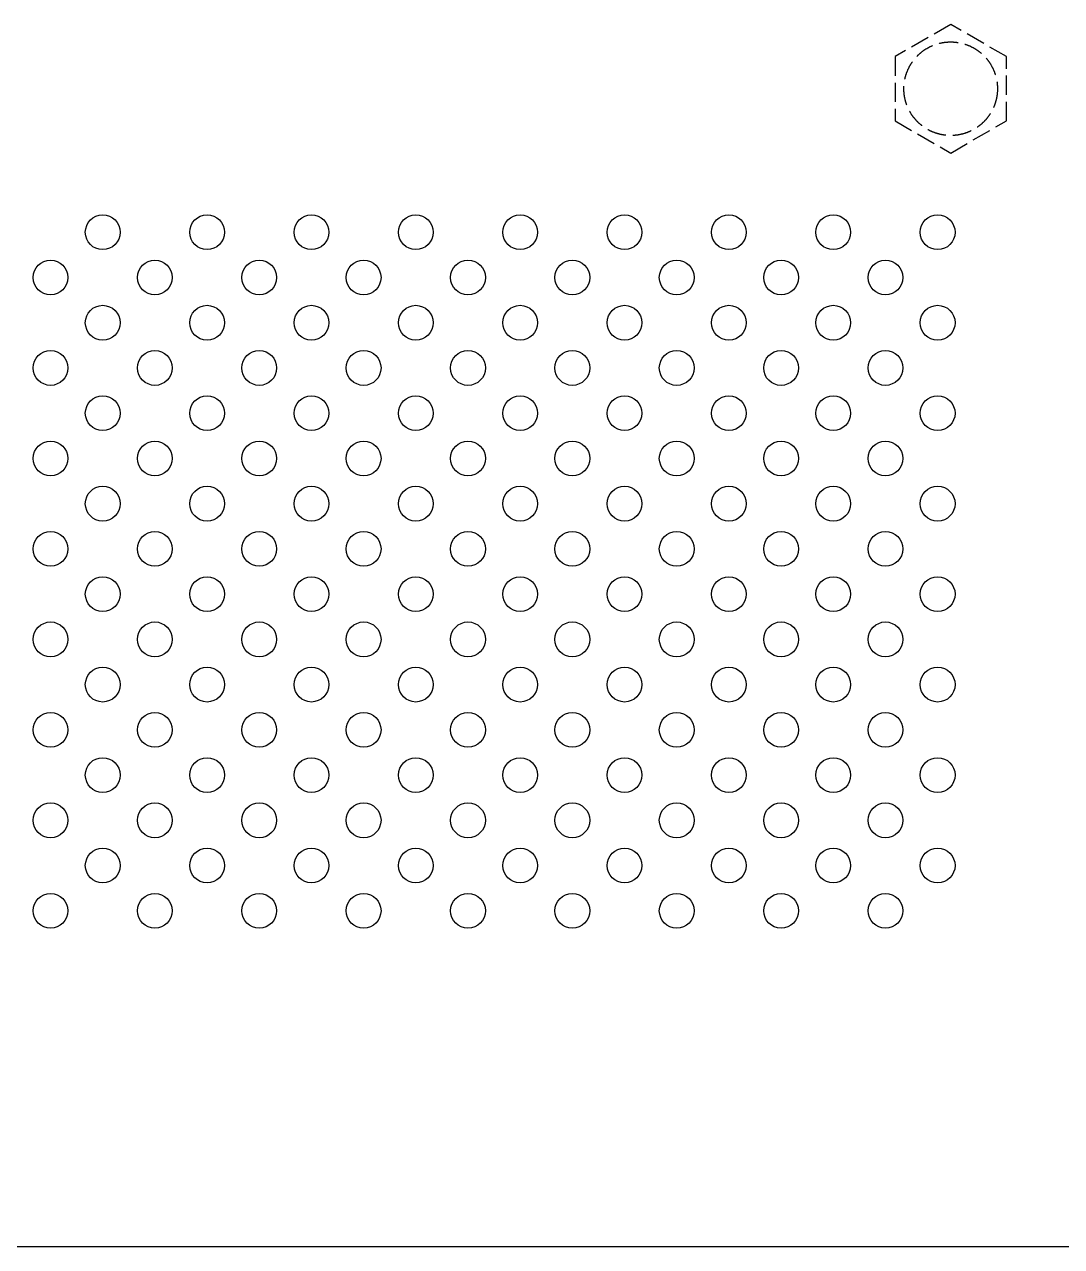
# Model space of a CAD drawing. Extents: x 24 to 486, y -395 to -55.
# Drawn here: x 196.5 to 256.1, y -394.8 to -324.6 of the extents above; entities that cross this region are included whole.
import ezdxf

# ---------------------------------------------------------------- set-up
doc = ezdxf.new("R2010")
doc.units = 0
doc.layers.add('BLACK', color=7, linetype='CONTINUOUS')

msp = doc.modelspace()

# ---------------------------------------------------------------- linework, layer by layer
at = {"layer": 'BLACK', "linetype": 'CONTINUOUS'}
for p, q in [((249.75, -324.554958), (248.797372, -325.104958)), ((250.351924, -324.902479), (249.75, -324.554958)), ((251.650962, -325.652479), (250.698334, -325.102479)), ((248.450962, -325.304958), (247.498334, -325.854958)), ((248.370397, -325.940715), (248.390601, -325.928764)), ((248.390601, -325.928764), (248.41091, -325.91699)), ((248.41091, -325.91699), (248.43132, -325.905393)), ((248.43132, -325.905393), (248.45183, -325.893975)), ((248.45183, -325.893975), (248.472439, -325.882736)), ((248.472439, -325.882736), (248.493146, -325.871677)), ((248.493146, -325.871677), (248.513949, -325.8608)), ((248.513949, -325.8608), (248.534845, -325.850105)), ((248.534845, -325.850105), (248.555834, -325.839592)), ((248.555834, -325.839592), (248.576914, -325.829263)), ((248.576914, -325.829263), (248.598083, -325.819118)), ((248.598083, -325.819118), (248.61934, -325.809158)), ((248.61934, -325.809158), (248.640684, -325.799384)), ((248.640684, -325.799384), (248.662111, -325.789797)), ((248.662111, -325.789797), (248.683622, -325.780397)), ((248.683622, -325.780397), (248.702164, -325.772473)), ((249.080777, -325.644575), (249.103538, -325.638834)), ((249.103538, -325.638834), (249.126349, -325.633292)), ((249.126349, -325.633292), (249.149208, -325.627949)), ((249.149208, -325.627949), (249.172112, -325.622806)), ((249.172112, -325.622806), (249.195061, -325.617864)), ((249.195061, -325.617864), (249.218051, -325.613121)), ((249.218051, -325.613121), (249.241082, -325.608579)), ((249.241082, -325.608579), (249.264152, -325.604239)), ((249.264152, -325.604239), (249.287259, -325.6001)), ((249.287259, -325.6001), (249.310401, -325.596163)), ((249.310401, -325.596163), (249.333577, -325.592428)), ((249.333577, -325.592428), (249.356784, -325.588895)), ((249.356784, -325.588895), (249.380021, -325.585565)), ((249.380021, -325.585565), (249.403286, -325.582438)), ((249.403286, -325.582438), (249.426578, -325.579513)), ((249.426578, -325.579513), (249.449895, -325.576793)), ((249.449895, -325.576793), (249.473234, -325.574276)), ((249.473234, -325.574276), (249.496594, -325.571962)), ((249.496594, -325.571962), (249.519974, -325.569853)), ((249.519974, -325.569853), (249.543371, -325.567948)), ((249.543371, -325.567948), (249.566784, -325.566247)), ((249.566784, -325.566247), (249.590211, -325.56475)), ((249.590211, -325.56475), (249.61365, -325.563458)), ((249.61365, -325.563458), (249.637099, -325.56237)), ((249.637099, -325.56237), (249.660557, -325.561487)), ((249.660557, -325.561487), (249.684022, -325.560809)), ((249.684022, -325.560809), (249.707492, -325.560336)), ((249.707492, -325.560336), (249.730965, -325.560067)), ((249.730965, -325.560067), (249.754439, -325.560004)), ((249.754439, -325.560004), (249.777913, -325.560145)), ((249.777913, -325.560145), (249.801386, -325.560491)), ((249.801386, -325.560491), (249.824854, -325.561042)), ((249.824854, -325.561042), (249.848316, -325.561797)), ((249.848316, -325.561797), (249.871771, -325.562758)), ((249.871771, -325.562758), (249.895217, -325.563923)), ((249.895217, -325.563923), (249.918651, -325.565292)), ((249.918651, -325.565292), (249.942073, -325.566866)), ((249.942073, -325.566866), (249.96548, -325.568644)), ((249.96548, -325.568644), (249.988871, -325.570627)), ((249.988871, -325.570627), (250.012244, -325.572813)), ((250.012244, -325.572813), (250.035596, -325.575204)), ((250.035596, -325.575204), (250.058927, -325.577798)), ((250.058927, -325.577798), (250.082234, -325.580596)), ((250.082234, -325.580596), (250.105516, -325.583596)), ((250.105516, -325.583596), (250.128771, -325.5868)), ((250.128771, -325.5868), (250.151997, -325.590207)), ((250.151997, -325.590207), (250.171924, -325.593295)), ((250.560863, -325.685122), (250.583215, -325.692295)), ((250.583215, -325.692295), (250.605503, -325.699664)), ((250.605503, -325.699664), (250.627726, -325.707226)), ((250.627726, -325.707226), (250.649882, -325.714983)), ((250.649882, -325.714983), (250.67197, -325.722932)), ((250.67197, -325.722932), (250.693987, -325.731074)), ((250.693987, -325.731074), (250.715933, -325.739408)), ((250.715933, -325.739408), (250.737805, -325.747932)), ((250.737805, -325.747932), (250.759601, -325.756648)), ((250.759601, -325.756648), (250.781321, -325.765553)), ((250.781321, -325.765553), (250.802963, -325.774648)), ((250.802963, -325.774648), (250.824524, -325.783931)), ((250.824524, -325.783931), (250.846003, -325.793401)), ((250.846003, -325.793401), (250.867399, -325.803059)), ((250.867399, -325.803059), (250.88871, -325.812903)), ((250.88871, -325.812903), (250.909934, -325.822933)), ((250.909934, -325.822933), (250.931069, -325.833148)), ((250.931069, -325.833148), (250.952115, -325.843546)), ((250.952115, -325.843546), (250.973069, -325.854128)), ((250.973069, -325.854128), (250.993931, -325.864893)), ((250.993931, -325.864893), (251.014697, -325.875839)), ((251.014697, -325.875839), (251.035367, -325.886966)), ((251.035367, -325.886966), (251.055939, -325.898272)), ((251.055939, -325.898272), (251.076412, -325.909758)), ((251.076412, -325.909758), (251.096784, -325.921422)), ((251.096784, -325.921422), (251.117053, -325.933264)), ((251.117053, -325.933264), (251.137218, -325.945282)), ((252.95, -326.402479), (251.997372, -325.852479)), ((247.151924, -326.054958), (246.55, -326.402479)), ((246.55, -326.402479), (246.55, -327.502479)), ((247.803443, -326.393386), (247.819719, -326.37647)), ((247.819719, -326.37647), (247.836142, -326.359697)), ((247.836142, -326.359697), (247.85271, -326.343067)), ((247.85271, -326.343067), (247.869424, -326.326583)), ((247.869424, -326.326583), (247.88628, -326.310245)), ((247.88628, -326.310245), (247.903278, -326.294056)), ((247.903278, -326.294056), (247.920417, -326.278015)), ((247.920417, -326.278015), (247.937695, -326.262124)), ((247.937695, -326.262124), (247.955112, -326.246384)), ((247.955112, -326.246384), (247.972665, -326.230797)), ((247.972665, -326.230797), (247.990353, -326.215364)), ((247.990353, -326.215364), (248.008175, -326.200086)), ((248.008175, -326.200086), (248.02613, -326.184964)), ((248.02613, -326.184964), (248.044217, -326.169999)), ((248.044217, -326.169999), (248.062433, -326.155193)), ((248.062433, -326.155193), (248.080777, -326.140546)), ((248.080777, -326.140546), (248.099249, -326.12606)), ((248.099249, -326.12606), (248.117847, -326.111735)), ((248.117847, -326.111735), (248.136568, -326.097574)), ((248.136568, -326.097574), (248.155413, -326.083576)), ((248.155413, -326.083576), (248.174379, -326.069743)), ((248.174379, -326.069743), (248.193465, -326.056077)), ((248.193465, -326.056077), (248.21267, -326.042577)), ((248.21267, -326.042577), (248.231992, -326.029246)), ((248.231992, -326.029246), (248.251429, -326.016083)), ((248.251429, -326.016083), (248.27098, -326.003091)), ((248.27098, -326.003091), (248.290644, -325.99027)), ((248.290644, -325.99027), (248.31042, -325.977621)), ((248.31042, -325.977621), (248.330304, -325.965145)), ((248.330304, -325.965145), (248.350297, -325.952843)), ((248.350297, -325.952843), (248.370397, -325.940715)), ((251.137218, -325.945282), (251.157277, -325.957475)), ((251.157277, -325.957475), (251.177229, -325.969843)), ((251.177229, -325.969843), (251.197073, -325.982384)), ((251.197073, -325.982384), (251.216806, -325.995099)), ((251.216806, -325.995099), (251.236428, -326.007985)), ((251.236428, -326.007985), (251.255936, -326.021041)), ((251.255936, -326.021041), (251.27533, -326.034268)), ((251.27533, -326.034268), (251.294608, -326.047663)), ((251.294608, -326.047663), (251.313767, -326.061226)), ((251.313767, -326.061226), (251.332808, -326.074956)), ((251.332808, -326.074956), (251.351729, -326.088851)), ((251.351729, -326.088851), (251.370527, -326.102911)), ((251.370527, -326.102911), (251.389202, -326.117134)), ((251.389202, -326.117134), (251.407752, -326.13152)), ((251.407752, -326.13152), (251.426176, -326.146067)), ((251.426176, -326.146067), (251.444472, -326.160774)), ((251.444472, -326.160774), (251.462639, -326.175641)), ((251.462639, -326.175641), (251.480676, -326.190665)), ((251.480676, -326.190665), (251.498581, -326.205846)), ((251.498581, -326.205846), (251.513855, -326.219011)), ((251.795285, -326.502742), (251.810454, -326.520657)), ((251.810454, -326.520657), (251.825467, -326.538703)), ((251.825467, -326.538703), (251.840322, -326.55688)), ((251.840322, -326.55688), (251.855017, -326.575186)), ((251.855017, -326.575186), (251.869552, -326.593619)), ((251.869552, -326.593619), (251.883926, -326.612178)), ((251.883926, -326.612178), (251.898137, -326.630862)), ((251.898137, -326.630862), (251.912185, -326.64967)), ((252.95, -327.097521), (252.95, -326.402479)), ((247.21738, -327.343394), (247.225388, -327.321328)), ((247.225388, -327.321328), (247.233588, -327.299332)), ((247.233588, -327.299332), (247.24198, -327.277409)), ((247.24198, -327.277409), (247.250563, -327.255559)), ((247.250563, -327.255559), (247.259336, -327.233786)), ((247.259336, -327.233786), (247.268299, -327.21209)), ((247.268299, -327.21209), (247.27745, -327.190472)), ((247.27745, -327.190472), (247.286791, -327.168936)), ((247.286791, -327.168936), (247.296318, -327.147482)), ((247.296318, -327.147482), (247.306033, -327.126112)), ((247.306033, -327.126112), (247.315934, -327.104827)), ((247.315934, -327.104827), (247.32602, -327.08363)), ((247.32602, -327.08363), (247.33629, -327.062521)), ((247.33629, -327.062521), (247.346745, -327.041503)), ((247.346745, -327.041503), (247.357382, -327.020577)), ((247.357382, -327.020577), (247.368202, -326.999745)), ((247.368202, -326.999745), (247.379203, -326.979007)), ((247.379203, -326.979007), (247.390385, -326.958367)), ((247.390385, -326.958367), (247.401746, -326.937825)), ((247.401746, -326.937825), (247.413286, -326.917383)), ((247.413286, -326.917383), (247.425004, -326.897042)), ((247.425004, -326.897042), (247.4369, -326.876804)), ((247.4369, -326.876804), (247.448971, -326.856671)), ((247.448971, -326.856671), (247.461217, -326.836644)), ((247.461217, -326.836644), (247.473638, -326.816725)), ((247.473638, -326.816725), (247.486232, -326.796915)), ((247.486232, -326.796915), (247.498999, -326.777215)), ((247.498999, -326.777215), (247.511937, -326.757628)), ((247.511937, -326.757628), (247.525046, -326.738154)), ((247.525046, -326.738154), (247.538323, -326.718796)), ((247.538323, -326.718796), (247.549864, -326.70226)), ((251.912185, -326.64967), (251.926068, -326.668599)), ((251.926068, -326.668599), (251.939785, -326.687649)), ((251.939785, -326.687649), (251.953336, -326.706818)), ((251.953336, -326.706818), (251.966718, -326.726104)), ((251.966718, -326.726104), (251.979932, -326.745506)), ((251.979932, -326.745506), (251.992976, -326.765023)), ((251.992976, -326.765023), (252.00585, -326.784653)), ((252.00585, -326.784653), (252.018551, -326.804395)), ((252.018551, -326.804395), (252.03108, -326.824246)), ((252.03108, -326.824246), (252.043435, -326.844206)), ((252.043435, -326.844206), (252.055615, -326.864274)), ((252.055615, -326.864274), (252.06762, -326.884447)), ((252.06762, -326.884447), (252.079449, -326.904723)), ((252.079449, -326.904723), (252.091099, -326.925103)), ((252.091099, -326.925103), (252.102572, -326.945583)), ((252.102572, -326.945583), (252.113866, -326.966162)), ((252.113866, -326.966162), (252.124979, -326.986839)), ((252.124979, -326.986839), (252.135912, -327.007613)), ((252.135912, -327.007613), (252.146662, -327.028481)), ((252.146662, -327.028481), (252.157231, -327.049442)), ((252.157231, -327.049442), (252.167616, -327.070494)), ((252.167616, -327.070494), (252.177817, -327.091637)), ((252.177817, -327.091637), (252.187833, -327.112867)), ((252.187833, -327.112867), (252.197663, -327.134184)), ((252.197663, -327.134184), (252.207307, -327.155587)), ((252.207307, -327.155587), (252.216764, -327.177072)), ((252.216764, -327.177072), (252.226033, -327.198639)), ((252.226033, -327.198639), (252.235114, -327.220286)), ((252.235114, -327.220286), (252.244005, -327.242012)), ((252.244005, -327.242012), (252.252706, -327.263814)), ((252.252706, -327.263814), (252.261217, -327.285692)), ((252.261217, -327.285692), (252.269536, -327.307643)), ((252.269536, -327.307643), (252.277664, -327.329666)), ((252.277664, -327.329666), (252.285599, -327.351758)), ((246.55, -327.902479), (246.55, -329.002479)), ((247.115852, -327.70469), (247.120711, -327.681724)), ((247.120711, -327.681724), (247.12577, -327.658801)), ((247.12577, -327.658801), (247.131029, -327.635923)), ((247.131029, -327.635923), (247.136487, -327.613092)), ((247.136487, -327.613092), (247.142145, -327.590309)), ((247.142145, -327.590309), (247.148001, -327.567577)), ((247.148001, -327.567577), (247.154055, -327.544896)), ((247.154055, -327.544896), (247.160307, -327.522269)), ((247.160307, -327.522269), (247.166757, -327.499698)), ((247.166757, -327.499698), (247.173402, -327.477184)), ((247.173402, -327.477184), (247.180245, -327.454728)), ((247.180245, -327.454728), (247.187282, -327.432334)), ((247.187282, -327.432334), (247.194515, -327.410001)), ((247.194515, -327.410001), (247.201943, -327.387733)), ((247.201943, -327.387733), (247.209565, -327.36553)), ((247.209565, -327.36553), (247.21738, -327.343394)), ((252.285599, -327.351758), (252.293341, -327.37392)), ((252.293341, -327.37392), (252.300889, -327.396147)), ((252.300889, -327.396147), (252.308243, -327.41844)), ((252.308243, -327.41844), (252.315402, -327.440797)), ((252.315402, -327.440797), (252.321396, -327.46005)), ((252.410052, -327.849724), (252.413444, -327.872952)), ((252.413444, -327.872952), (252.416633, -327.896209)), ((252.416633, -327.896209), (252.419619, -327.919493)), ((252.419619, -327.919493), (252.422401, -327.942802)), ((252.422401, -327.942802), (252.42498, -327.966134)), ((252.42498, -327.966134), (252.427356, -327.989489)), ((252.427356, -327.989489), (252.429527, -328.012862)), ((252.429527, -328.012862), (252.431495, -328.036255)), ((252.431495, -328.036255), (252.433258, -328.059663)), ((252.95, -328.597521), (252.95, -327.497521)), ((247.060025, -328.238422), (247.060228, -328.214949)), ((247.060026, -328.261897), (247.060025, -328.238422)), ((247.060233, -328.285371), (247.060026, -328.261897)), ((247.060228, -328.214949), (247.060637, -328.191478)), ((247.060644, -328.308842), (247.060233, -328.285371)), ((247.060637, -328.191478), (247.06125, -328.168011)), ((247.06126, -328.332308), (247.060644, -328.308842)), ((247.06125, -328.168011), (247.062068, -328.144551)), ((247.06208, -328.355769), (247.06126, -328.332308)), ((247.062068, -328.144551), (247.06309, -328.121098)), ((247.063106, -328.379221), (247.06208, -328.355769)), ((247.06309, -328.121098), (247.064132, -328.100961)), ((247.064335, -328.402663), (247.063106, -328.379221)), ((247.06577, -328.426094), (247.064335, -328.402663)), ((247.067409, -328.449511), (247.06577, -328.426094)), ((247.069252, -328.472913), (247.067409, -328.449511)), ((247.071299, -328.496298), (247.069252, -328.472913)), ((247.073551, -328.519665), (247.071299, -328.496298)), ((247.076006, -328.543011), (247.073551, -328.519665)), ((247.078665, -328.566334), (247.076006, -328.543011)), ((247.081527, -328.589634), (247.078665, -328.566334)), ((247.084592, -328.612907), (247.081527, -328.589634)), ((247.087861, -328.636153), (247.084592, -328.612907)), ((247.091332, -328.65937), (247.087861, -328.636153)), ((247.095005, -328.682555), (247.091332, -328.65937)), ((247.098881, -328.705708), (247.095005, -328.682555)), ((247.102959, -328.728825), (247.098881, -328.705708)), ((247.107238, -328.751907), (247.102959, -328.728825)), ((252.394956, -328.740214), (252.390577, -328.763276)), ((252.399133, -328.717114), (252.394956, -328.740214)), ((252.403108, -328.693978), (252.399133, -328.717114)), ((252.406882, -328.670809), (252.403108, -328.693978)), ((252.410453, -328.647607), (252.406882, -328.670809)), ((252.413821, -328.624376), (252.410453, -328.647607)), ((252.416987, -328.601115), (252.413821, -328.624376)), ((252.419949, -328.577829), (252.416987, -328.601115)), ((252.422708, -328.554517), (252.419949, -328.577829)), ((252.425264, -328.531182), (252.422708, -328.554517)), ((252.427616, -328.507825), (252.425264, -328.531182)), ((252.429764, -328.484449), (252.427616, -328.507825)), ((252.431708, -328.461055), (252.429764, -328.484449)), ((252.433447, -328.437645), (252.431708, -328.461055)), ((252.433258, -328.059663), (252.434816, -328.083086)), ((252.434983, -328.414221), (252.433447, -328.437645)), ((252.434816, -328.083086), (252.436171, -328.106521)), ((252.436313, -328.390784), (252.434983, -328.414221)), ((252.436171, -328.106521), (252.437321, -328.129968)), ((252.43744, -328.367336), (252.436313, -328.390784)), ((252.437321, -328.129968), (252.438266, -328.153423)), ((252.438361, -328.34388), (252.43744, -328.367336)), ((252.438266, -328.153423), (252.439006, -328.176886)), ((252.439078, -328.320416), (252.438361, -328.34388)), ((252.439006, -328.176886), (252.439542, -328.200355)), ((252.43959, -328.296947), (252.439078, -328.320416)), ((252.439542, -328.200355), (252.439873, -328.223827)), ((252.439898, -328.273474), (252.43959, -328.296947)), ((252.439873, -328.223827), (252.439999, -328.247301)), ((252.44, -328.25), (252.439898, -328.273474)), ((252.439999, -328.247301), (252.44, -328.25)), ((246.55, -329.402479), (246.55, -330.097521)), ((247.111719, -328.77495), (247.107238, -328.751907)), ((247.1164, -328.797953), (247.111719, -328.77495)), ((247.121282, -328.820914), (247.1164, -328.797953)), ((247.126364, -328.843832), (247.121282, -328.820914)), ((247.131646, -328.866705), (247.126364, -328.843832)), ((247.137128, -328.88953), (247.131646, -328.866705)), ((247.142808, -328.912307), (247.137128, -328.88953)), ((247.148687, -328.935034), (247.142808, -328.912307)), ((247.154764, -328.957708), (247.148687, -328.935034)), ((247.161039, -328.980329), (247.154764, -328.957708)), ((247.167511, -329.002893), (247.161039, -328.980329)), ((247.174179, -329.025401), (247.167511, -329.002893)), ((247.181044, -329.047849), (247.174179, -329.025401)), ((247.188104, -329.070237), (247.181044, -329.047849)), ((247.195359, -329.092562), (247.188104, -329.070237)), ((247.202809, -329.114823), (247.195359, -329.092562)), ((247.210453, -329.137019), (247.202809, -329.114823)), ((247.218291, -329.159146), (247.210453, -329.137019)), ((247.226321, -329.181205), (247.218291, -329.159146)), ((252.226158, -329.301067), (252.21821, -329.319599)), ((252.235236, -329.279418), (252.226158, -329.301067)), ((252.244125, -329.257692), (252.235236, -329.279418)), ((252.252823, -329.235888), (252.244125, -329.257692)), ((252.261331, -329.21401), (252.252823, -329.235888)), ((252.269648, -329.192058), (252.261331, -329.21401)), ((252.277773, -329.170034), (252.269648, -329.192058)), ((252.285706, -329.14794), (252.277773, -329.170034)), ((252.293445, -329.125778), (252.285706, -329.14794)), ((252.300991, -329.10355), (252.293445, -329.125778)), ((252.308342, -329.081256), (252.300991, -329.10355)), ((252.315499, -329.058899), (252.308342, -329.081256)), ((252.32246, -329.03648), (252.315499, -329.058899)), ((252.329225, -329.014001), (252.32246, -329.03648)), ((252.335794, -328.991464), (252.329225, -329.014001)), ((252.342166, -328.968871), (252.335794, -328.991464)), ((252.34834, -328.946223), (252.342166, -328.968871)), ((252.354317, -328.923522), (252.34834, -328.946223)), ((252.360096, -328.90077), (252.354317, -328.923522)), ((252.365675, -328.877968), (252.360096, -328.90077)), ((252.371055, -328.855118), (252.365675, -328.877968)), ((252.376236, -328.832223), (252.371055, -328.855118)), ((252.381217, -328.809282), (252.376236, -328.832223)), ((252.385997, -328.7863), (252.381217, -328.809282)), ((252.390577, -328.763276), (252.385997, -328.7863)), ((252.95, -330.097521), (252.95, -328.997521)), ((246.55, -330.097521), (247.502628, -330.647521)), ((247.401902, -329.562454), (247.39213, -329.544816)), ((247.413445, -329.582895), (247.401902, -329.562454)), ((247.425165, -329.603234), (247.413445, -329.582895)), ((247.437063, -329.62347), (247.425165, -329.603234)), ((247.449136, -329.643602), (247.437063, -329.62347)), ((247.461385, -329.663627), (247.449136, -329.643602)), ((247.473808, -329.683545), (247.461385, -329.663627)), ((247.486405, -329.703354), (247.473808, -329.683545)), ((247.499174, -329.723052), (247.486405, -329.703354)), ((247.512114, -329.742638), (247.499174, -329.723052)), ((247.525225, -329.76211), (247.512114, -329.742638)), ((247.538505, -329.781467), (247.525225, -329.76211)), ((247.551954, -329.800707), (247.538505, -329.781467)), ((247.56557, -329.81983), (247.551954, -329.800707)), ((247.579352, -329.838832), (247.56557, -329.81983)), ((247.5933, -329.857714), (247.579352, -329.838832)), ((247.607412, -329.876473), (247.5933, -329.857714)), ((247.621687, -329.895109), (247.607412, -329.876473)), ((247.636124, -329.913619), (247.621687, -329.895109)), ((247.650722, -329.932002), (247.636124, -329.913619)), ((247.66548, -329.950258), (247.650722, -329.932002)), ((247.680397, -329.968384), (247.66548, -329.950258)), ((247.695471, -329.986379), (247.680397, -329.968384)), ((247.710702, -330.004242), (247.695471, -329.986379)), ((247.726088, -330.021971), (247.710702, -330.004242)), ((247.741628, -330.039565), (247.726088, -330.021971)), ((247.757321, -330.057023), (247.741628, -330.039565)), ((247.773166, -330.074343), (247.757321, -330.057023)), ((247.789162, -330.091525), (247.773166, -330.074343)), ((247.805307, -330.108566), (247.789162, -330.091525)), ((247.8216, -330.125466), (247.805307, -330.108566)), ((247.838039, -330.142223), (247.8216, -330.125466)), ((247.854625, -330.158835), (247.838039, -330.142223)), ((251.653799, -330.150434), (251.637142, -330.166975)), ((251.670311, -330.133748), (251.653799, -330.150434)), ((251.686676, -330.116919), (251.670311, -330.133748)), ((251.702894, -330.099947), (251.686676, -330.116919)), ((251.718963, -330.082835), (251.702894, -330.099947)), ((251.734883, -330.065583), (251.718963, -330.082835)), ((251.750651, -330.048192), (251.734883, -330.065583)), ((251.766267, -330.030665), (251.750651, -330.048192)), ((251.781729, -330.013002), (251.766267, -330.030665)), ((251.797037, -329.995205), (251.781729, -330.013002)), ((251.812188, -329.977275), (251.797037, -329.995205)), ((251.827183, -329.959214), (251.812188, -329.977275)), ((251.842019, -329.941022), (251.827183, -329.959214)), ((251.856696, -329.922702), (251.842019, -329.941022)), ((251.871213, -329.904254), (251.856696, -329.922702)), ((251.885568, -329.88568), (251.871213, -329.904254)), ((251.899761, -329.866981), (251.885568, -329.88568)), ((251.913789, -329.84816), (251.899761, -329.866981)), ((251.927653, -329.829217), (251.913789, -329.84816)), ((251.941352, -329.810153), (251.927653, -329.829217)), ((251.954883, -329.790971), (251.941352, -329.810153)), ((251.968246, -329.771671), (251.954883, -329.790971)), ((251.981441, -329.752256), (251.968246, -329.771671)), ((251.994465, -329.732726), (251.981441, -329.752256)), ((252.007319, -329.713083), (251.994465, -329.732726)), ((252.020001, -329.693329), (252.007319, -329.713083)), ((252.032509, -329.673464), (252.020001, -329.693329)), ((252.348076, -330.445042), (252.95, -330.097521)), ((247.849038, -330.847521), (248.801666, -331.397521)), ((247.871354, -330.175303), (247.854625, -330.158835)), ((247.888227, -330.191623), (247.871354, -330.175303)), ((247.905242, -330.207796), (247.888227, -330.191623)), ((247.922397, -330.22382), (247.905242, -330.207796)), ((247.939691, -330.239694), (247.922397, -330.22382)), ((247.957123, -330.255416), (247.939691, -330.239694)), ((247.974692, -330.270985), (247.957123, -330.255416)), ((247.992395, -330.2864), (247.974692, -330.270985)), ((248.010233, -330.30166), (247.992395, -330.2864)), ((248.028203, -330.316764), (248.010233, -330.30166)), ((248.046304, -330.331711), (248.028203, -330.316764)), ((248.064535, -330.346499), (248.046304, -330.331711)), ((248.082895, -330.361128), (248.064535, -330.346499)), ((248.101381, -330.375595), (248.082895, -330.361128)), ((248.45211, -330.606179), (248.434484, -330.596384)), ((248.472721, -330.617416), (248.45211, -330.606179)), ((248.493429, -330.628472), (248.472721, -330.617416)), ((248.514232, -330.639347), (248.493429, -330.628472)), ((248.53513, -330.65004), (248.514232, -330.639347)), ((248.55612, -330.66055), (248.53513, -330.65004)), ((248.577202, -330.670877), (248.55612, -330.66055)), ((248.598372, -330.681019), (248.577202, -330.670877)), ((248.61963, -330.690976), (248.598372, -330.681019)), ((248.640975, -330.700747), (248.61963, -330.690976)), ((248.662403, -330.710332), (248.640975, -330.700747)), ((248.683915, -330.719729), (248.662403, -330.710332)), ((248.705508, -330.728938), (248.683915, -330.719729)), ((248.72718, -330.737959), (248.705508, -330.728938)), ((248.74893, -330.74679), (248.72718, -330.737959)), ((248.770757, -330.755431), (248.74893, -330.74679)), ((248.792658, -330.763881), (248.770757, -330.755431)), ((248.814632, -330.772139), (248.792658, -330.763881)), ((248.836677, -330.780206), (248.814632, -330.772139)), ((248.858792, -330.788079), (248.836677, -330.780206)), ((248.880974, -330.79576), (248.858792, -330.788079)), ((248.903223, -330.803247), (248.880974, -330.79576)), ((248.925536, -330.810539), (248.903223, -330.803247)), ((248.947912, -330.817636), (248.925536, -330.810539)), ((248.970349, -330.824538), (248.947912, -330.817636)), ((248.992846, -330.831243), (248.970349, -330.824538)), ((249.0154, -330.837752), (248.992846, -330.831243)), ((249.03801, -330.844064), (249.0154, -330.837752)), ((249.060674, -330.850179), (249.03801, -330.844064)), ((249.083391, -330.856095), (249.060674, -330.850179)), ((250.428128, -330.853122), (250.405386, -330.85894)), ((250.450819, -330.847105), (250.428128, -330.853122)), ((250.473456, -330.84089), (250.450819, -330.847105)), ((250.496038, -330.834478), (250.473456, -330.84089)), ((250.518563, -330.827869), (250.496038, -330.834478)), ((250.54103, -330.821064), (250.518563, -330.827869)), ((250.563436, -330.814064), (250.54103, -330.821064)), ((250.58578, -330.806867), (250.563436, -330.814064)), ((250.608061, -330.799477), (250.58578, -330.806867)), ((250.630277, -330.791892), (250.608061, -330.799477)), ((250.652425, -330.784113), (250.630277, -330.791892)), ((250.674505, -330.776142), (250.652425, -330.784113)), ((250.696514, -330.767978), (250.674505, -330.776142)), ((250.718451, -330.759622), (250.696514, -330.767978)), ((250.740314, -330.751075), (250.718451, -330.759622)), ((250.762102, -330.742338), (250.740314, -330.751075)), ((250.783813, -330.733411), (250.762102, -330.742338)), ((250.805446, -330.724295), (250.783813, -330.733411)), ((250.826997, -330.71499), (250.805446, -330.724295)), ((250.848467, -330.705498), (250.826997, -330.71499)), ((250.869853, -330.695819), (250.848467, -330.705498)), ((250.891154, -330.685953), (250.869853, -330.695819)), ((250.912368, -330.675902), (250.891154, -330.685953)), ((250.933494, -330.665666), (250.912368, -330.675902)), ((251.049038, -331.195042), (252.001666, -330.645042)), ((251.294869, -330.452153), (251.278318, -330.463672)), ((251.314027, -330.438588), (251.294869, -330.452153)), ((251.333067, -330.424856), (251.314027, -330.438588)), ((251.351985, -330.410959), (251.333067, -330.424856)), ((251.370782, -330.396897), (251.351985, -330.410959)), ((251.389455, -330.382671), (251.370782, -330.396897)), ((251.408004, -330.368283), (251.389455, -330.382671)), ((251.426426, -330.353734), (251.408004, -330.368283)), ((251.44472, -330.339024), (251.426426, -330.353734)), ((251.462886, -330.324156), (251.44472, -330.339024)), ((251.480921, -330.309129), (251.462886, -330.324156)), ((251.498824, -330.293946), (251.480921, -330.309129)), ((251.516594, -330.278607), (251.498824, -330.293946)), ((251.534229, -330.263113), (251.516594, -330.278607)), ((251.551729, -330.247467), (251.534229, -330.263113)), ((251.569091, -330.231668), (251.551729, -330.247467)), ((251.586315, -330.215718), (251.569091, -330.231668)), ((251.603399, -330.199618), (251.586315, -330.215718)), ((251.620342, -330.18337), (251.603399, -330.199618)), ((251.637142, -330.166975), (251.620342, -330.18337)), ((249.106159, -330.861813), (249.083391, -330.856095)), ((249.128975, -330.867332), (249.106159, -330.861813)), ((249.151839, -330.872652), (249.128975, -330.867332)), ((249.174749, -330.877772), (249.151839, -330.872652)), ((249.197702, -330.882692), (249.174749, -330.877772)), ((249.220697, -330.887411), (249.197702, -330.882692)), ((249.243733, -330.89193), (249.220697, -330.887411)), ((249.266807, -330.896247), (249.243733, -330.89193)), ((249.289918, -330.900363), (249.266807, -330.896247)), ((249.313064, -330.904277), (249.289918, -330.900363)), ((249.336243, -330.907989), (249.313064, -330.904277)), ((249.359454, -330.911498), (249.336243, -330.907989)), ((249.382694, -330.914805), (249.359454, -330.911498)), ((249.405963, -330.917909), (249.382694, -330.914805)), ((249.429258, -330.92081), (249.405963, -330.917909)), ((249.452577, -330.923507), (249.429258, -330.92081)), ((249.475919, -330.926001), (249.452577, -330.923507)), ((249.75, -331.945042), (250.702628, -331.395042)), ((249.895536, -330.93606), (249.875397, -330.937076)), ((249.91897, -330.934688), (249.895536, -330.93606)), ((249.942392, -330.933111), (249.91897, -330.934688)), ((249.965799, -330.93133), (249.942392, -330.933111)), ((249.989189, -330.929345), (249.965799, -330.93133)), ((250.012562, -330.927155), (249.989189, -330.929345)), ((250.035914, -330.924762), (250.012562, -330.927155)), ((250.059244, -330.922165), (250.035914, -330.924762)), ((250.082551, -330.919365), (250.059244, -330.922165)), ((250.105833, -330.916361), (250.082551, -330.919365)), ((250.129088, -330.913155), (250.105833, -330.916361)), ((250.152313, -330.909745), (250.129088, -330.913155)), ((250.175508, -330.906133), (250.152313, -330.909745)), ((250.198671, -330.902319), (250.175508, -330.906133)), ((250.221799, -330.898302), (250.198671, -330.902319)), ((250.244892, -330.894084), (250.221799, -330.898302)), ((250.267947, -330.889665), (250.244892, -330.894084)), ((250.290962, -330.885045), (250.267947, -330.889665)), ((250.313936, -330.880224), (250.290962, -330.885045)), ((250.336868, -330.875202), (250.313936, -330.880224)), ((250.359754, -330.869981), (250.336868, -330.875202)), ((250.382594, -330.86456), (250.359754, -330.869981)), ((250.405386, -330.85894), (250.382594, -330.86456)), ((249.148076, -331.597521), (249.75, -331.945042)), ((134.5, -394.8), (390, -394.8))]:
    msp.add_line(p, q, dxfattribs=at)
at = {"layer": 'BLACK'}
for centre in [(201, -336.5), (207, -336.5), (213, -336.5), (219, -336.5), (225, -336.5), (231, -336.5), (237, -336.5), (243, -336.5), (249, -336.5), (198, -339.1), (204, -339.1), (210, -339.1), (216, -339.1), (222, -339.1), (228, -339.1), (234, -339.1), (240, -339.1), (246, -339.1), (201, -341.7), (207, -341.7), (213, -341.7), (219, -341.7), (225, -341.7), (231, -341.7), (237, -341.7), (243, -341.7), (249, -341.7), (198, -344.3), (204, -344.3), (210, -344.3), (216, -344.3), (222, -344.3), (228, -344.3), (234, -344.3), (240, -344.3), (246, -344.3), (201, -346.9), (207, -346.9), (213, -346.9), (219, -346.9), (225, -346.9), (231, -346.9), (237, -346.9), (243, -346.9), (249, -346.9), (198, -349.5), (204, -349.5), (210, -349.5), (216, -349.5), (222, -349.5), (228, -349.5), (234, -349.5), (240, -349.5), (246, -349.5), (201, -352.1), (207, -352.1), (213, -352.1), (219, -352.1), (225, -352.1), (231, -352.1), (237, -352.1), (243, -352.1), (249, -352.1), (198, -354.7), (204, -354.7), (210, -354.7), (216, -354.7), (222, -354.7), (228, -354.7), (234, -354.7), (240, -354.7), (246, -354.7), (201, -357.3), (207, -357.3), (213, -357.3), (219, -357.3), (225, -357.3), (231, -357.3), (237, -357.3), (243, -357.3), (249, -357.3), (198, -359.9), (204, -359.9), (210, -359.9), (216, -359.9), (222, -359.9), (228, -359.9), (234, -359.9), (240, -359.9), (246, -359.9), (201, -362.5), (207, -362.5), (213, -362.5), (219, -362.5), (225, -362.5), (231, -362.5), (237, -362.5), (243, -362.5), (249, -362.5), (198, -365.1), (204, -365.1), (210, -365.1), (216, -365.1), (222, -365.1), (228, -365.1), (234, -365.1), (240, -365.1), (246, -365.1), (201, -367.7), (207, -367.7), (213, -367.7), (219, -367.7), (225, -367.7), (231, -367.7), (237, -367.7), (243, -367.7), (249, -367.7), (198, -370.3), (204, -370.3), (210, -370.3), (216, -370.3), (222, -370.3), (228, -370.3), (234, -370.3), (240, -370.3), (246, -370.3), (201, -372.9), (207, -372.9), (213, -372.9), (219, -372.9), (225, -372.9), (231, -372.9), (237, -372.9), (243, -372.9), (249, -372.9), (198, -375.5), (204, -375.5), (210, -375.5), (216, -375.5), (222, -375.5), (228, -375.5), (234, -375.5), (240, -375.5), (246, -375.5)]:
    msp.add_circle(centre, 1, dxfattribs=at)

doc.saveas('drawing.dxf')
